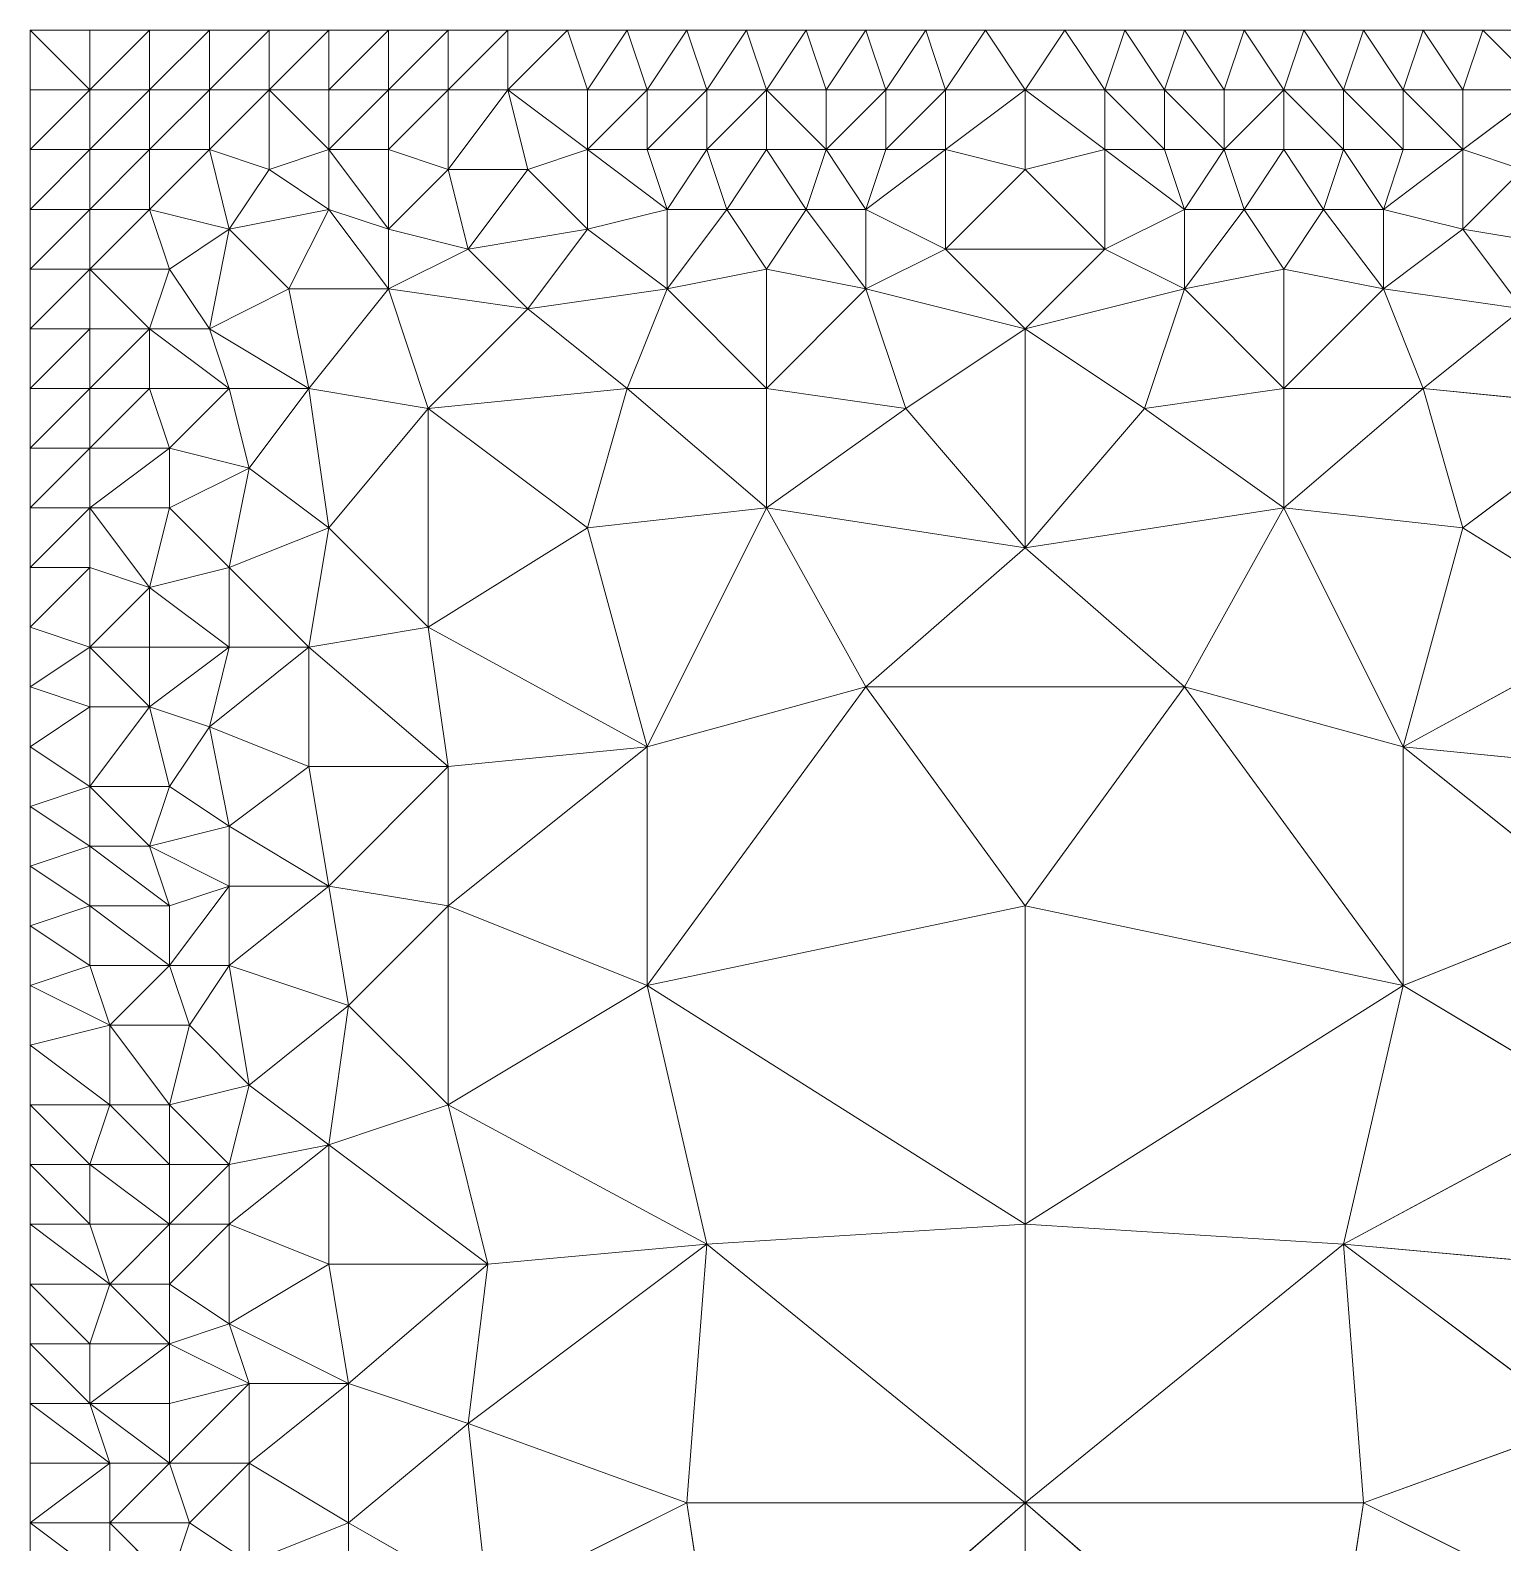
# Model space of a CAD drawing. Header units: metres. Extents: x 0 to 8, y 0 to 4.
# Drawn here: x 0 to 0.74, y 3.24 to 4 of the extents above; entities that cross this region are included whole.
import ezdxf

# ---------------------------------------------------------------- set-up
doc = ezdxf.new("R2010")
doc.units = ezdxf.units.M
doc.header["$MEASUREMENT"] = 0
for name, color, linetype, lineweight in [('DL_FE_MESH', 134, 'Continuous', 0), ('DL_FE_MESH_CELLS_4', 132, 'Continuous', 0), ('DL_TOPOLOGY', 7, 'Continuous', 0)]:
    doc.layers.add(name, color=color, linetype=linetype, lineweight=lineweight)

msp = doc.modelspace()

# ---------------------------------------------------------------- linework, layer by layer
at = {"layer": 'DL_FE_MESH'}
for p, q in [((0.03, 3.97), (0, 4)), ((0.03, 4), (0.03, 3.97)), ((0.03, 3.97), (0.06, 4)), ((0.06, 4), (0.06, 3.97)), ((0.06, 3.97), (0.09, 4)), ((0.09, 4), (0.09, 3.97)), ((0.09, 3.97), (0.12, 4)), ((0.12, 4), (0.12, 3.97)), ((0.12, 3.97), (0.15, 4)), ((0.15, 4), (0.15, 3.97)), ((0.15, 3.97), (0.18, 4)), ((0.18, 4), (0.18, 3.97)), ((0.18, 3.97), (0.21, 4)), ((0.21, 4), (0.21, 3.97)), ((0.21, 3.97), (0.24, 4)), ((0.24, 4), (0.24, 3.97)), ((0.24, 3.97), (0.27, 4)), ((0.27, 4), (0.28, 3.97)), ((0.28, 3.97), (0.3, 4)), ((0.3, 4), (0.31, 3.97)), ((0.31, 3.97), (0.33, 4)), ((0.33, 4), (0.34, 3.97)), ((0.34, 3.97), (0.36, 4)), ((0.36, 4), (0.37, 3.97)), ((0.37, 3.97), (0.39, 4)), ((0.39, 4), (0.4, 3.97)), ((0.4, 3.97), (0.42, 4)), ((0.42, 4), (0.43, 3.97)), ((0.43, 3.97), (0.45, 4)), ((0.45, 4), (0.46, 3.97)), ((0.46, 3.97), (0.48, 4)), ((0.48, 4), (0.5, 3.97)), ((0.52, 4), (0.5, 3.97)), ((0.52, 4), (0.54, 3.97)), ((0.55, 4), (0.54, 3.97)), ((0.57, 3.97), (0.55, 4)), ((0.58, 4), (0.57, 3.97)), ((0.6, 3.97), (0.58, 4)), ((0.61, 4), (0.6, 3.97)), ((0.63, 3.97), (0.61, 4)), ((0.64, 4), (0.63, 3.97)), ((0.66, 3.97), (0.64, 4)), ((0.67, 4), (0.66, 3.97)), ((0.69, 3.97), (0.67, 4)), ((0.7, 4), (0.69, 3.97)), ((0.72, 3.97), (0.7, 4)), ((0.73, 4), (0.72, 3.97)), ((0.76, 3.97), (0.73, 4)), ((0, 3.97), (0.03, 3.97)), ((0.03, 3.97), (0, 3.94)), ((0.03, 3.97), (0.06, 3.97)), ((0.03, 3.94), (0.03, 3.97)), ((0.06, 3.97), (0.03, 3.94)), ((0.06, 3.97), (0.09, 3.97)), ((0.06, 3.94), (0.06, 3.97)), ((0.09, 3.97), (0.06, 3.94)), ((0.09, 3.97), (0.12, 3.97)), ((0.09, 3.94), (0.09, 3.97)), ((0.12, 3.97), (0.09, 3.94)), ((0.12, 3.97), (0.15, 3.97)), ((0.12, 3.93), (0.12, 3.97)), ((0.15, 3.94), (0.12, 3.97)), ((0.15, 3.97), (0.18, 3.97)), ((0.15, 3.94), (0.15, 3.97)), ((0.18, 3.97), (0.15, 3.94)), ((0.18, 3.97), (0.21, 3.97)), ((0.18, 3.94), (0.18, 3.97)), ((0.21, 3.97), (0.18, 3.94)), ((0.21, 3.97), (0.24, 3.97)), ((0.21, 3.93), (0.21, 3.97)), ((0.24, 3.97), (0.21, 3.93)), ((0.24, 3.97), (0.28, 3.97)), ((0.25, 3.93), (0.24, 3.97)), ((0.28, 3.94), (0.24, 3.97)), ((0.28, 3.97), (0.31, 3.97)), ((0.28, 3.94), (0.28, 3.97)), ((0.31, 3.97), (0.28, 3.94)), ((0.31, 3.97), (0.34, 3.97)), ((0.31, 3.94), (0.31, 3.97)), ((0.34, 3.97), (0.31, 3.94)), ((0.34, 3.97), (0.37, 3.97)), ((0.34, 3.94), (0.34, 3.97)), ((0.37, 3.97), (0.34, 3.94)), ((0.37, 3.97), (0.4, 3.97)), ((0.37, 3.94), (0.37, 3.97)), ((0.4, 3.94), (0.37, 3.97)), ((0.4, 3.97), (0.43, 3.97)), ((0.4, 3.94), (0.4, 3.97)), ((0.43, 3.97), (0.4, 3.94)), ((0.43, 3.97), (0.46, 3.97)), ((0.43, 3.94), (0.43, 3.97)), ((0.46, 3.97), (0.43, 3.94)), ((0.46, 3.97), (0.5, 3.97)), ((0.46, 3.94), (0.46, 3.97)), ((0.5, 3.97), (0.46, 3.94)), ((0.5, 3.97), (0.54, 3.97)), ((0.5, 3.93), (0.5, 3.97)), ((0.54, 3.94), (0.5, 3.97)), ((0.54, 3.97), (0.57, 3.97)), ((0.54, 3.94), (0.54, 3.97)), ((0.57, 3.94), (0.54, 3.97)), ((0.57, 3.97), (0.6, 3.97)), ((0.57, 3.94), (0.57, 3.97)), ((0.6, 3.94), (0.57, 3.97)), ((0.6, 3.97), (0.63, 3.97)), ((0.6, 3.94), (0.6, 3.97)), ((0.63, 3.97), (0.6, 3.94)), ((0.63, 3.97), (0.66, 3.97)), ((0.63, 3.94), (0.63, 3.97)), ((0.66, 3.94), (0.63, 3.97)), ((0.66, 3.97), (0.69, 3.97)), ((0.66, 3.94), (0.66, 3.97)), ((0.69, 3.94), (0.66, 3.97)), ((0.69, 3.97), (0.72, 3.97)), ((0.69, 3.94), (0.69, 3.97)), ((0.72, 3.94), (0.69, 3.97)), ((0.72, 3.97), (0.76, 3.97)), ((0.72, 3.94), (0.72, 3.97)), ((0.76, 3.97), (0.72, 3.94)), ((0, 3.94), (0.03, 3.94)), ((0.03, 3.94), (0, 3.91)), ((0.03, 3.91), (0.03, 3.94)), ((0.03, 3.94), (0.06, 3.94)), ((0.06, 3.94), (0.03, 3.91)), ((0.09, 3.94), (0.06, 3.91)), ((0.06, 3.94), (0.06, 3.91)), ((0.09, 3.94), (0.06, 3.94)), ((0.1, 3.9), (0.09, 3.94)), ((0.09, 3.94), (0.12, 3.93)), ((0.12, 3.93), (0.15, 3.94)), ((0.15, 3.91), (0.15, 3.94)), ((0.15, 3.94), (0.18, 3.94)), ((0.18, 3.9), (0.15, 3.94)), ((0.18, 3.9), (0.18, 3.94)), ((0.18, 3.94), (0.21, 3.93)), ((0.25, 3.93), (0.28, 3.94)), ((0.28, 3.9), (0.28, 3.94)), ((0.28, 3.94), (0.31, 3.94)), ((0.32, 3.91), (0.28, 3.94)), ((0.32, 3.91), (0.31, 3.94)), ((0.31, 3.94), (0.34, 3.94)), ((0.34, 3.94), (0.32, 3.91)), ((0.35, 3.91), (0.34, 3.94)), ((0.34, 3.94), (0.37, 3.94)), ((0.35, 3.91), (0.37, 3.94)), ((0.39, 3.91), (0.37, 3.94)), ((0.37, 3.94), (0.4, 3.94)), ((0.39, 3.91), (0.4, 3.94)), ((0.4, 3.94), (0.43, 3.94)), ((0.42, 3.91), (0.4, 3.94)), ((0.42, 3.91), (0.43, 3.94)), ((0.46, 3.94), (0.42, 3.91)), ((0.43, 3.94), (0.46, 3.94)), ((0.46, 3.89), (0.46, 3.94)), ((0.46, 3.94), (0.5, 3.93)), ((0.5, 3.93), (0.54, 3.94)), ((0.54, 3.89), (0.54, 3.94)), ((0.54, 3.94), (0.57, 3.94)), ((0.58, 3.91), (0.54, 3.94)), ((0.58, 3.91), (0.57, 3.94)), ((0.57, 3.94), (0.6, 3.94)), ((0.6, 3.94), (0.58, 3.91)), ((0.61, 3.91), (0.6, 3.94)), ((0.6, 3.94), (0.63, 3.94)), ((0.61, 3.91), (0.63, 3.94)), ((0.65, 3.91), (0.63, 3.94)), ((0.63, 3.94), (0.66, 3.94)), ((0.65, 3.91), (0.66, 3.94)), ((0.66, 3.94), (0.69, 3.94)), ((0.68, 3.91), (0.66, 3.94)), ((0.68, 3.91), (0.69, 3.94)), ((0.72, 3.94), (0.68, 3.91)), ((0.69, 3.94), (0.72, 3.94)), ((0.72, 3.9), (0.72, 3.94)), ((0.72, 3.94), (0.75, 3.93)), ((0.1, 3.9), (0.12, 3.93)), ((0.15, 3.91), (0.12, 3.93)), ((0.21, 3.93), (0.18, 3.9)), ((0.22, 3.89), (0.21, 3.93)), ((0.21, 3.93), (0.25, 3.93)), ((0.22, 3.89), (0.25, 3.93)), ((0.28, 3.9), (0.25, 3.93)), ((0.46, 3.89), (0.5, 3.93)), ((0.54, 3.89), (0.5, 3.93)), ((0.72, 3.9), (0.75, 3.93)), ((0, 3.91), (0.03, 3.91)), ((0.03, 3.91), (0, 3.88)), ((0.03, 3.88), (0.03, 3.91)), ((0.03, 3.91), (0.06, 3.91)), ((0.06, 3.91), (0.03, 3.88)), ((0.06, 3.91), (0.1, 3.9)), ((0.07, 3.88), (0.06, 3.91)), ((0.15, 3.91), (0.1, 3.9)), ((0.13, 3.87), (0.15, 3.91)), ((0.18, 3.87), (0.15, 3.91)), ((0.18, 3.9), (0.15, 3.91)), ((0.28, 3.9), (0.32, 3.91)), ((0.32, 3.87), (0.32, 3.91)), ((0.32, 3.91), (0.35, 3.91)), ((0.35, 3.91), (0.32, 3.87)), ((0.37, 3.88), (0.35, 3.91)), ((0.39, 3.91), (0.35, 3.91)), ((0.37, 3.88), (0.39, 3.91)), ((0.42, 3.87), (0.39, 3.91)), ((0.42, 3.91), (0.39, 3.91)), ((0.42, 3.87), (0.42, 3.91)), ((0.42, 3.91), (0.46, 3.89)), ((0.54, 3.89), (0.58, 3.91)), ((0.58, 3.87), (0.58, 3.91)), ((0.58, 3.91), (0.61, 3.91)), ((0.58, 3.87), (0.61, 3.91)), ((0.63, 3.88), (0.61, 3.91)), ((0.65, 3.91), (0.61, 3.91)), ((0.63, 3.88), (0.65, 3.91)), ((0.68, 3.87), (0.65, 3.91)), ((0.68, 3.91), (0.65, 3.91)), ((0.68, 3.87), (0.68, 3.91)), ((0.68, 3.91), (0.72, 3.9)), ((0.07, 3.88), (0.1, 3.9)), ((0.1, 3.9), (0.09, 3.85)), ((0.13, 3.87), (0.1, 3.9)), ((0.18, 3.87), (0.18, 3.9)), ((0.18, 3.9), (0.22, 3.89)), ((0.28, 3.9), (0.22, 3.89)), ((0.25, 3.86), (0.28, 3.9)), ((0.32, 3.87), (0.28, 3.9)), ((0.68, 3.87), (0.72, 3.9)), ((0.75, 3.86), (0.72, 3.9)), ((0.78, 3.89), (0.72, 3.9)), ((0.18, 3.87), (0.22, 3.89)), ((0.25, 3.86), (0.22, 3.89)), ((0.42, 3.87), (0.46, 3.89)), ((0.5, 3.85), (0.46, 3.89)), ((0.54, 3.89), (0.46, 3.89)), ((0.5, 3.85), (0.54, 3.89)), ((0.58, 3.87), (0.54, 3.89)), ((0, 3.88), (0.03, 3.88)), ((0.03, 3.88), (0, 3.85)), ((0.03, 3.85), (0.03, 3.88)), ((0.03, 3.88), (0.07, 3.88)), ((0.06, 3.85), (0.03, 3.88)), ((0.06, 3.85), (0.07, 3.88)), ((0.09, 3.85), (0.07, 3.88)), ((0.37, 3.88), (0.32, 3.87)), ((0.37, 3.82), (0.37, 3.88)), ((0.42, 3.87), (0.37, 3.88)), ((0.58, 3.87), (0.63, 3.88)), ((0.63, 3.88), (0.63, 3.82)), ((0.68, 3.87), (0.63, 3.88)), ((0.09, 3.85), (0.13, 3.87)), ((0.13, 3.87), (0.14, 3.82)), ((0.18, 3.87), (0.13, 3.87)), ((0.18, 3.87), (0.14, 3.82)), ((0.2, 3.81), (0.18, 3.87)), ((0.25, 3.86), (0.18, 3.87)), ((0.32, 3.87), (0.25, 3.86)), ((0.32, 3.87), (0.3, 3.82)), ((0.37, 3.82), (0.32, 3.87)), ((0.42, 3.87), (0.37, 3.82)), ((0.44, 3.81), (0.42, 3.87)), ((0.5, 3.85), (0.42, 3.87)), ((0.58, 3.87), (0.5, 3.85)), ((0.56, 3.81), (0.58, 3.87)), ((0.63, 3.82), (0.58, 3.87)), ((0.68, 3.87), (0.63, 3.82)), ((0.7, 3.82), (0.68, 3.87)), ((0.75, 3.86), (0.68, 3.87)), ((0.2, 3.81), (0.25, 3.86)), ((0.3, 3.82), (0.25, 3.86)), ((0.7, 3.82), (0.75, 3.86)), ((0, 3.85), (0.03, 3.85)), ((0.03, 3.85), (0, 3.82)), ((0.03, 3.82), (0.03, 3.85)), ((0.03, 3.85), (0.06, 3.85)), ((0.06, 3.85), (0.03, 3.82)), ((0.06, 3.82), (0.06, 3.85)), ((0.06, 3.85), (0.09, 3.85)), ((0.1, 3.82), (0.06, 3.85)), ((0.1, 3.82), (0.09, 3.85)), ((0.14, 3.82), (0.09, 3.85)), ((0.44, 3.81), (0.5, 3.85)), ((0.5, 3.85), (0.5, 3.74)), ((0.56, 3.81), (0.5, 3.85)), ((0, 3.82), (0.03, 3.82)), ((0.03, 3.82), (0, 3.79)), ((0.03, 3.79), (0.03, 3.82)), ((0.03, 3.82), (0.06, 3.82)), ((0.06, 3.82), (0.03, 3.79)), ((0.07, 3.79), (0.06, 3.82)), ((0.06, 3.82), (0.1, 3.82)), ((0.1, 3.82), (0.07, 3.79)), ((0.11, 3.78), (0.1, 3.82)), ((0.1, 3.82), (0.14, 3.82)), ((0.11, 3.78), (0.14, 3.82)), ((0.14, 3.82), (0.2, 3.81)), ((0.15, 3.75), (0.14, 3.82)), ((0.3, 3.82), (0.2, 3.81)), ((0.28, 3.75), (0.3, 3.82)), ((0.3, 3.82), (0.37, 3.82)), ((0.37, 3.76), (0.3, 3.82)), ((0.37, 3.76), (0.37, 3.82)), ((0.37, 3.82), (0.44, 3.81)), ((0.56, 3.81), (0.63, 3.82)), ((0.63, 3.82), (0.7, 3.82)), ((0.63, 3.76), (0.63, 3.82)), ((0.63, 3.76), (0.7, 3.82)), ((0.72, 3.75), (0.7, 3.82)), ((0.8, 3.81), (0.7, 3.82)), ((0.15, 3.75), (0.2, 3.81)), ((0.2, 3.81), (0.2, 3.7)), ((0.28, 3.75), (0.2, 3.81)), ((0.37, 3.76), (0.44, 3.81)), ((0.5, 3.74), (0.44, 3.81)), ((0.5, 3.74), (0.56, 3.81)), ((0.63, 3.76), (0.56, 3.81)), ((0.72, 3.75), (0.8, 3.81)), ((0, 3.79), (0.03, 3.79)), ((0.03, 3.79), (0, 3.76)), ((0.03, 3.76), (0.03, 3.79)), ((0.03, 3.79), (0.07, 3.79)), ((0.07, 3.79), (0.03, 3.76)), ((0.07, 3.76), (0.07, 3.79)), ((0.07, 3.79), (0.11, 3.78)), ((0.07, 3.76), (0.11, 3.78)), ((0.11, 3.78), (0.1, 3.73)), ((0.15, 3.75), (0.11, 3.78)), ((0, 3.76), (0.03, 3.76)), ((0.03, 3.76), (0, 3.73)), ((0.03, 3.73), (0.03, 3.76)), ((0.03, 3.76), (0.07, 3.76)), ((0.06, 3.72), (0.03, 3.76)), ((0.06, 3.72), (0.07, 3.76)), ((0.1, 3.73), (0.07, 3.76)), ((0.37, 3.76), (0.28, 3.75)), ((0.37, 3.76), (0.31, 3.64)), ((0.42, 3.67), (0.37, 3.76)), ((0.5, 3.74), (0.37, 3.76)), ((0.63, 3.76), (0.5, 3.74)), ((0.63, 3.76), (0.58, 3.67)), ((0.69, 3.64), (0.63, 3.76)), ((0.72, 3.75), (0.63, 3.76)), ((0.1, 3.73), (0.15, 3.75)), ((0.14, 3.69), (0.15, 3.75)), ((0.2, 3.7), (0.15, 3.75)), ((0.2, 3.7), (0.28, 3.75)), ((0.28, 3.75), (0.31, 3.64)), ((0.69, 3.64), (0.72, 3.75)), ((0.8, 3.7), (0.72, 3.75)), ((0.42, 3.67), (0.5, 3.74)), ((0.58, 3.67), (0.5, 3.74)), ((0, 3.73), (0.03, 3.73)), ((0.03, 3.73), (0, 3.7)), ((0.03, 3.69), (0.03, 3.73)), ((0.03, 3.73), (0.06, 3.72)), ((0.06, 3.72), (0.1, 3.73)), ((0.1, 3.69), (0.1, 3.73)), ((0.14, 3.69), (0.1, 3.73)), ((0.06, 3.72), (0.03, 3.69)), ((0.06, 3.69), (0.06, 3.72)), ((0.1, 3.69), (0.06, 3.72)), ((0, 3.7), (0.03, 3.69)), ((0.2, 3.7), (0.14, 3.69)), ((0.21, 3.63), (0.2, 3.7)), ((0.31, 3.64), (0.2, 3.7)), ((0.69, 3.64), (0.8, 3.7)), ((0, 3.67), (0.03, 3.69)), ((0.03, 3.66), (0.03, 3.69)), ((0.03, 3.69), (0.06, 3.69)), ((0.06, 3.66), (0.03, 3.69)), ((0.06, 3.66), (0.06, 3.69)), ((0.06, 3.69), (0.1, 3.69)), ((0.1, 3.69), (0.06, 3.66)), ((0.09, 3.65), (0.1, 3.69)), ((0.09, 3.65), (0.14, 3.69)), ((0.1, 3.69), (0.14, 3.69)), ((0.14, 3.69), (0.14, 3.63)), ((0.21, 3.63), (0.14, 3.69)), ((0, 3.67), (0.03, 3.66)), ((0.31, 3.64), (0.42, 3.67)), ((0.31, 3.52), (0.42, 3.67)), ((0.5, 3.56), (0.42, 3.67)), ((0.58, 3.67), (0.42, 3.67)), ((0.5, 3.56), (0.58, 3.67)), ((0.58, 3.67), (0.69, 3.64)), ((0.58, 3.67), (0.69, 3.52)), ((0, 3.64), (0.03, 3.66)), ((0.03, 3.62), (0.03, 3.66)), ((0.03, 3.66), (0.06, 3.66)), ((0.06, 3.66), (0.03, 3.62)), ((0.07, 3.62), (0.06, 3.66)), ((0.06, 3.66), (0.09, 3.65)), ((0.07, 3.62), (0.09, 3.65)), ((0.09, 3.65), (0.1, 3.6)), ((0.14, 3.63), (0.09, 3.65)), ((0.03, 3.62), (0, 3.64)), ((0.21, 3.63), (0.31, 3.64)), ((0.21, 3.56), (0.31, 3.64)), ((0.31, 3.52), (0.31, 3.64)), ((0.69, 3.52), (0.69, 3.64)), ((0.69, 3.64), (0.79, 3.63)), ((0.79, 3.56), (0.69, 3.64)), ((0.1, 3.6), (0.14, 3.63)), ((0.14, 3.63), (0.21, 3.63)), ((0.14, 3.63), (0.15, 3.57)), ((0.21, 3.63), (0.15, 3.57)), ((0.21, 3.56), (0.21, 3.63)), ((0, 3.61), (0.03, 3.62)), ((0.03, 3.59), (0.03, 3.62)), ((0.03, 3.62), (0.07, 3.62)), ((0.06, 3.59), (0.03, 3.62)), ((0.06, 3.59), (0.07, 3.62)), ((0.1, 3.6), (0.07, 3.62)), ((0.03, 3.59), (0, 3.61)), ((0.06, 3.59), (0.1, 3.6)), ((0.1, 3.57), (0.1, 3.6)), ((0.15, 3.57), (0.1, 3.6)), ((0, 3.58), (0.03, 3.59)), ((0.03, 3.56), (0.03, 3.59)), ((0.03, 3.59), (0.06, 3.59)), ((0.07, 3.56), (0.03, 3.59)), ((0.07, 3.56), (0.06, 3.59)), ((0.1, 3.57), (0.06, 3.59)), ((0.03, 3.56), (0, 3.58)), ((0.07, 3.56), (0.1, 3.57)), ((0.1, 3.57), (0.07, 3.53)), ((0.1, 3.53), (0.1, 3.57)), ((0.1, 3.57), (0.15, 3.57)), ((0.1, 3.53), (0.15, 3.57)), ((0.15, 3.57), (0.21, 3.56)), ((0.16, 3.51), (0.15, 3.57)), ((0, 3.55), (0.03, 3.56)), ((0.03, 3.53), (0.03, 3.56)), ((0.03, 3.56), (0.07, 3.56)), ((0.07, 3.53), (0.03, 3.56)), ((0.07, 3.53), (0.07, 3.56)), ((0.16, 3.51), (0.21, 3.56)), ((0.21, 3.56), (0.21, 3.46)), ((0.31, 3.52), (0.21, 3.56)), ((0.31, 3.52), (0.5, 3.56)), ((0.5, 3.4), (0.5, 3.56)), ((0.69, 3.52), (0.5, 3.56)), ((0.69, 3.52), (0.79, 3.56)), ((0.03, 3.53), (0, 3.55)), ((0, 3.52), (0.03, 3.53)), ((0.04, 3.5), (0.03, 3.53)), ((0.03, 3.53), (0.07, 3.53)), ((0.07, 3.53), (0.04, 3.5)), ((0.08, 3.5), (0.07, 3.53)), ((0.07, 3.53), (0.1, 3.53)), ((0.08, 3.5), (0.1, 3.53)), ((0.1, 3.53), (0.11, 3.47)), ((0.16, 3.51), (0.1, 3.53)), ((0.04, 3.5), (0, 3.52)), ((0.21, 3.46), (0.31, 3.52)), ((0.34, 3.39), (0.31, 3.52)), ((0.5, 3.4), (0.31, 3.52)), ((0.69, 3.52), (0.5, 3.4)), ((0.66, 3.39), (0.69, 3.52)), ((0.79, 3.46), (0.69, 3.52)), ((0.11, 3.47), (0.16, 3.51)), ((0.15, 3.44), (0.16, 3.51)), ((0.21, 3.46), (0.16, 3.51)), ((0, 3.49), (0.04, 3.5)), ((0.04, 3.46), (0.04, 3.5)), ((0.04, 3.5), (0.08, 3.5)), ((0.07, 3.46), (0.04, 3.5)), ((0.07, 3.46), (0.08, 3.5)), ((0.11, 3.47), (0.08, 3.5)), ((0.04, 3.46), (0, 3.49)), ((0.07, 3.46), (0.11, 3.47)), ((0.1, 3.43), (0.11, 3.47)), ((0.15, 3.44), (0.11, 3.47)), ((0, 3.46), (0.04, 3.46)), ((0.03, 3.43), (0, 3.46)), ((0.03, 3.43), (0.04, 3.46)), ((0.04, 3.46), (0.07, 3.46)), ((0.07, 3.43), (0.04, 3.46)), ((0.07, 3.43), (0.07, 3.46)), ((0.1, 3.43), (0.07, 3.46)), ((0.21, 3.46), (0.15, 3.44)), ((0.23, 3.38), (0.21, 3.46)), ((0.34, 3.39), (0.21, 3.46)), ((0.66, 3.39), (0.79, 3.46)), ((0.1, 3.43), (0.15, 3.44)), ((0.1, 3.4), (0.15, 3.44)), ((0.15, 3.44), (0.15, 3.38)), ((0.23, 3.38), (0.15, 3.44)), ((0, 3.43), (0.03, 3.43)), ((0.03, 3.4), (0, 3.43)), ((0.03, 3.4), (0.03, 3.43)), ((0.03, 3.43), (0.07, 3.43)), ((0.07, 3.4), (0.03, 3.43)), ((0.1, 3.43), (0.07, 3.4)), ((0.07, 3.43), (0.07, 3.4)), ((0.1, 3.43), (0.07, 3.43)), ((0.1, 3.4), (0.1, 3.43)), ((0, 3.4), (0.03, 3.4)), ((0.04, 3.37), (0, 3.4)), ((0.04, 3.37), (0.03, 3.4)), ((0.03, 3.4), (0.07, 3.4)), ((0.07, 3.4), (0.04, 3.37)), ((0.07, 3.4), (0.1, 3.4)), ((0.07, 3.37), (0.07, 3.4)), ((0.07, 3.37), (0.1, 3.4)), ((0.1, 3.4), (0.1, 3.35)), ((0.15, 3.38), (0.1, 3.4)), ((0.34, 3.39), (0.5, 3.4)), ((0.5, 3.26), (0.5, 3.4)), ((0.5, 3.4), (0.66, 3.39)), ((0.22, 3.3), (0.34, 3.39)), ((0.23, 3.38), (0.34, 3.39)), ((0.33, 3.26), (0.34, 3.39)), ((0.5, 3.26), (0.34, 3.39)), ((0.66, 3.39), (0.5, 3.26)), ((0.67, 3.26), (0.66, 3.39)), ((0.66, 3.39), (0.77, 3.38)), ((0.78, 3.3), (0.66, 3.39)), ((0.1, 3.35), (0.15, 3.38)), ((0.15, 3.38), (0.23, 3.38)), ((0.15, 3.38), (0.16, 3.32)), ((0.23, 3.38), (0.16, 3.32)), ((0.22, 3.3), (0.23, 3.38)), ((0, 3.37), (0.04, 3.37)), ((0.03, 3.34), (0, 3.37)), ((0.04, 3.37), (0.03, 3.34)), ((0.07, 3.34), (0.04, 3.37)), ((0.07, 3.37), (0.04, 3.37)), ((0.07, 3.34), (0.07, 3.37)), ((0.1, 3.35), (0.07, 3.37)), ((0.1, 3.35), (0.07, 3.34)), ((0.11, 3.32), (0.1, 3.35)), ((0.16, 3.32), (0.1, 3.35)), ((0, 3.34), (0.03, 3.34)), ((0.03, 3.31), (0, 3.34)), ((0.03, 3.34), (0.07, 3.34)), ((0.07, 3.34), (0.03, 3.31)), ((0.03, 3.34), (0.03, 3.31)), ((0.07, 3.31), (0.07, 3.34)), ((0.11, 3.32), (0.07, 3.34)), ((0.07, 3.31), (0.11, 3.32)), ((0.11, 3.32), (0.07, 3.28)), ((0.11, 3.28), (0.11, 3.32)), ((0.11, 3.32), (0.16, 3.32)), ((0.11, 3.28), (0.16, 3.32)), ((0.16, 3.32), (0.22, 3.3)), ((0.16, 3.25), (0.16, 3.32)), ((0, 3.31), (0.03, 3.31)), ((0.04, 3.28), (0, 3.31)), ((0.03, 3.31), (0.07, 3.31)), ((0.03, 3.31), (0.04, 3.28)), ((0.07, 3.28), (0.03, 3.31)), ((0.07, 3.28), (0.07, 3.31)), ((0.16, 3.25), (0.22, 3.3)), ((0.22, 3.3), (0.23, 3.21)), ((0.33, 3.26), (0.22, 3.3)), ((0.67, 3.26), (0.78, 3.3)), ((0, 3.28), (0.04, 3.28)), ((0.04, 3.28), (0, 3.25)), ((0.04, 3.28), (0.07, 3.28)), ((0.04, 3.25), (0.04, 3.28)), ((0.07, 3.28), (0.04, 3.25)), ((0.07, 3.28), (0.11, 3.28)), ((0.08, 3.25), (0.07, 3.28)), ((0.08, 3.25), (0.11, 3.28)), ((0.11, 3.28), (0.11, 3.23)), ((0.16, 3.25), (0.11, 3.28)), ((0.23, 3.21), (0.33, 3.26)), ((0.35, 3.13), (0.33, 3.26)), ((0.33, 3.26), (0.5, 3.26)), ((0.5, 3.26), (0.35, 3.13)), ((0.5, 3.13), (0.5, 3.26)), ((0.5, 3.26), (0.67, 3.26)), ((0.65, 3.13), (0.5, 3.26)), ((0.65, 3.13), (0.67, 3.26)), ((0.77, 3.21), (0.67, 3.26)), ((0, 3.25), (0.04, 3.25)), ((0.04, 3.22), (0, 3.25)), ((0.04, 3.22), (0.04, 3.25)), ((0.04, 3.25), (0.08, 3.25)), ((0.07, 3.22), (0.04, 3.25)), ((0.07, 3.22), (0.08, 3.25)), ((0.11, 3.23), (0.08, 3.25)), ((0.11, 3.23), (0.16, 3.25)), ((0.16, 3.19), (0.16, 3.25)), ((0.23, 3.21), (0.16, 3.25))]:
    msp.add_line(p, q, dxfattribs=at)
at = {"layer": 'DL_FE_MESH_CELLS_4'}
for points, invisible_edges in [([(0.03, 3.97), (0, 4), (0, 3.97)], 2), ([(0.03, 4), (0, 4), (0.03, 3.97)], 1), ([(0.06, 4), (0.03, 4), (0.03, 3.97)], 1), ([(0.09, 4), (0.06, 4), (0.06, 3.97)], 1), ([(0.12, 4), (0.09, 4), (0.09, 3.97)], 1), ([(0.15, 4), (0.12, 4), (0.12, 3.97)], 1), ([(0.18, 4), (0.15, 4), (0.15, 3.97)], 1), ([(0.21, 4), (0.18, 4), (0.18, 3.97)], 1), ([(0.24, 4), (0.21, 4), (0.21, 3.97)], 1), ([(0.27, 4), (0.24, 4), (0.24, 3.97)], 1), ([(0.3, 4), (0.27, 4), (0.28, 3.97)], 1), ([(0.33, 4), (0.3, 4), (0.31, 3.97)], 1), ([(0.36, 4), (0.33, 4), (0.34, 3.97)], 1), ([(0.39, 4), (0.36, 4), (0.37, 3.97)], 1), ([(0.42, 4), (0.39, 4), (0.4, 3.97)], 1), ([(0.45, 4), (0.42, 4), (0.43, 3.97)], 1), ([(0.46, 3.97), (0.48, 4), (0.45, 4)], 2), ([(0.52, 4), (0.48, 4), (0.5, 3.97)], 1), ([(0.54, 3.97), (0.55, 4), (0.52, 4)], 2), ([(0.58, 4), (0.55, 4), (0.57, 3.97)], 1), ([(0.61, 4), (0.58, 4), (0.6, 3.97)], 1), ([(0.64, 4), (0.61, 4), (0.63, 3.97)], 1), ([(0.67, 4), (0.64, 4), (0.66, 3.97)], 1), ([(0.7, 4), (0.67, 4), (0.69, 3.97)], 1), ([(0.73, 4), (0.7, 4), (0.72, 3.97)], 1), ([(0.76, 4), (0.73, 4), (0.76, 3.97)], 1), ([(0, 3.97), (0, 3.94), (0.03, 3.97)], 1), ([(0, 3.94), (0, 3.91), (0.03, 3.94)], 1), ([(0, 3.91), (0, 3.88), (0.03, 3.91)], 1), ([(0, 3.88), (0, 3.85), (0.03, 3.88)], 1), ([(0, 3.85), (0, 3.82), (0.03, 3.85)], 1), ([(0, 3.82), (0, 3.79), (0.03, 3.82)], 1), ([(0, 3.79), (0, 3.76), (0.03, 3.79)], 1), ([(0, 3.76), (0, 3.73), (0.03, 3.76)], 1), ([(0, 3.73), (0, 3.7), (0.03, 3.73)], 1), ([(0.03, 3.69), (0, 3.7), (0, 3.67)], 2), ([(0, 3.67), (0, 3.64), (0.03, 3.66)], 1), ([(0.03, 3.62), (0, 3.64), (0, 3.61)], 2), ([(0, 3.61), (0, 3.58), (0.03, 3.59)], 1), ([(0, 3.58), (0, 3.55), (0.03, 3.56)], 1), ([(0, 3.55), (0, 3.52), (0.03, 3.53)], 1), ([(0, 3.52), (0, 3.49), (0.04, 3.5)], 1), ([(0, 3.49), (0, 3.46), (0.04, 3.46)], 1), ([(0, 3.46), (0, 3.43), (0.03, 3.43)], 1), ([(0, 3.43), (0, 3.4), (0.03, 3.4)], 1), ([(0, 3.4), (0, 3.37), (0.04, 3.37)], 1), ([(0, 3.37), (0, 3.34), (0.03, 3.34)], 1), ([(0, 3.34), (0, 3.31), (0.03, 3.31)], 1), ([(0, 3.31), (0, 3.28), (0.04, 3.28)], 1), ([(0, 3.28), (0, 3.25), (0.04, 3.28)], 1), ([(0, 3.25), (0, 3.22), (0.04, 3.22)], 1)]:
    msp.add_3dface(points, dxfattribs=dict(at, invisible_edges=invisible_edges))
for points in [[(0.06, 4), (0.03, 3.97), (0.06, 3.97)], [(0.09, 4), (0.06, 3.97), (0.09, 3.97)], [(0.12, 4), (0.09, 3.97), (0.12, 3.97)], [(0.15, 4), (0.12, 3.97), (0.15, 3.97)], [(0.18, 4), (0.15, 3.97), (0.18, 3.97)], [(0.21, 4), (0.18, 3.97), (0.21, 3.97)], [(0.24, 4), (0.21, 3.97), (0.24, 3.97)], [(0.27, 4), (0.24, 3.97), (0.28, 3.97)], [(0.3, 4), (0.28, 3.97), (0.31, 3.97)], [(0.33, 4), (0.31, 3.97), (0.34, 3.97)], [(0.36, 4), (0.34, 3.97), (0.37, 3.97)], [(0.39, 4), (0.37, 3.97), (0.4, 3.97)], [(0.42, 4), (0.4, 3.97), (0.43, 3.97)], [(0.45, 4), (0.43, 3.97), (0.46, 3.97)], [(0.5, 3.97), (0.48, 4), (0.46, 3.97)], [(0.54, 3.97), (0.52, 4), (0.5, 3.97)], [(0.57, 3.97), (0.55, 4), (0.54, 3.97)], [(0.6, 3.97), (0.58, 4), (0.57, 3.97)], [(0.63, 3.97), (0.61, 4), (0.6, 3.97)], [(0.66, 3.97), (0.64, 4), (0.63, 3.97)], [(0.69, 3.97), (0.67, 4), (0.66, 3.97)], [(0.72, 3.97), (0.7, 4), (0.69, 3.97)], [(0.76, 3.97), (0.73, 4), (0.72, 3.97)], [(0.03, 3.97), (0, 3.94), (0.03, 3.94)], [(0.06, 3.97), (0.03, 3.94), (0.06, 3.94)], [(0.03, 3.97), (0.03, 3.94), (0.06, 3.97)], [(0.09, 3.97), (0.06, 3.94), (0.09, 3.94)], [(0.06, 3.97), (0.06, 3.94), (0.09, 3.97)], [(0.12, 3.97), (0.09, 3.94), (0.12, 3.93)], [(0.09, 3.97), (0.09, 3.94), (0.12, 3.97)], [(0.12, 3.97), (0.12, 3.93), (0.15, 3.94)], [(0.12, 3.97), (0.15, 3.94), (0.15, 3.97)], [(0.18, 3.97), (0.15, 3.94), (0.18, 3.94)], [(0.15, 3.97), (0.15, 3.94), (0.18, 3.97)], [(0.21, 3.97), (0.18, 3.94), (0.21, 3.93)], [(0.18, 3.97), (0.18, 3.94), (0.21, 3.97)], [(0.24, 3.97), (0.21, 3.93), (0.25, 3.93)], [(0.21, 3.97), (0.21, 3.93), (0.24, 3.97)], [(0.24, 3.97), (0.25, 3.93), (0.28, 3.94)], [(0.24, 3.97), (0.28, 3.94), (0.28, 3.97)], [(0.31, 3.97), (0.28, 3.94), (0.31, 3.94)], [(0.28, 3.97), (0.28, 3.94), (0.31, 3.97)], [(0.34, 3.97), (0.31, 3.94), (0.34, 3.94)], [(0.31, 3.97), (0.31, 3.94), (0.34, 3.97)], [(0.37, 3.97), (0.34, 3.94), (0.37, 3.94)], [(0.34, 3.97), (0.34, 3.94), (0.37, 3.97)], [(0.37, 3.97), (0.37, 3.94), (0.4, 3.94)], [(0.37, 3.97), (0.4, 3.94), (0.4, 3.97)], [(0.43, 3.97), (0.4, 3.94), (0.43, 3.94)], [(0.4, 3.97), (0.4, 3.94), (0.43, 3.97)], [(0.46, 3.97), (0.43, 3.94), (0.46, 3.94)], [(0.43, 3.97), (0.43, 3.94), (0.46, 3.97)], [(0.5, 3.97), (0.46, 3.94), (0.5, 3.93)], [(0.46, 3.97), (0.46, 3.94), (0.5, 3.97)], [(0.5, 3.97), (0.5, 3.93), (0.54, 3.94)], [(0.5, 3.97), (0.54, 3.94), (0.54, 3.97)], [(0.54, 3.97), (0.54, 3.94), (0.57, 3.94)], [(0.54, 3.97), (0.57, 3.94), (0.57, 3.97)], [(0.57, 3.97), (0.57, 3.94), (0.6, 3.94)], [(0.57, 3.97), (0.6, 3.94), (0.6, 3.97)], [(0.63, 3.97), (0.6, 3.94), (0.63, 3.94)], [(0.6, 3.97), (0.6, 3.94), (0.63, 3.97)], [(0.63, 3.97), (0.63, 3.94), (0.66, 3.94)], [(0.63, 3.97), (0.66, 3.94), (0.66, 3.97)], [(0.66, 3.97), (0.66, 3.94), (0.69, 3.94)], [(0.66, 3.97), (0.69, 3.94), (0.69, 3.97)], [(0.69, 3.97), (0.69, 3.94), (0.72, 3.94)], [(0.69, 3.97), (0.72, 3.94), (0.72, 3.97)], [(0.76, 3.97), (0.72, 3.94), (0.75, 3.93)], [(0.72, 3.97), (0.72, 3.94), (0.76, 3.97)], [(0.03, 3.94), (0, 3.91), (0.03, 3.91)], [(0.06, 3.94), (0.03, 3.91), (0.06, 3.91)], [(0.03, 3.94), (0.03, 3.91), (0.06, 3.94)], [(0.09, 3.94), (0.06, 3.91), (0.1, 3.9)], [(0.06, 3.94), (0.06, 3.91), (0.09, 3.94)], [(0.09, 3.94), (0.1, 3.9), (0.12, 3.93)], [(0.12, 3.93), (0.15, 3.91), (0.15, 3.94)], [(0.15, 3.94), (0.15, 3.91), (0.18, 3.9)], [(0.15, 3.94), (0.18, 3.9), (0.18, 3.94)], [(0.18, 3.94), (0.18, 3.9), (0.21, 3.93)], [(0.25, 3.93), (0.28, 3.9), (0.28, 3.94)], [(0.28, 3.94), (0.28, 3.9), (0.32, 3.91)], [(0.28, 3.94), (0.32, 3.91), (0.31, 3.94)], [(0.31, 3.94), (0.32, 3.91), (0.34, 3.94)], [(0.34, 3.94), (0.32, 3.91), (0.35, 3.91)], [(0.34, 3.94), (0.35, 3.91), (0.37, 3.94)], [(0.35, 3.91), (0.39, 3.91), (0.37, 3.94)], [(0.37, 3.94), (0.39, 3.91), (0.4, 3.94)], [(0.4, 3.94), (0.39, 3.91), (0.42, 3.91)], [(0.4, 3.94), (0.42, 3.91), (0.43, 3.94)], [(0.46, 3.94), (0.42, 3.91), (0.46, 3.89)], [(0.43, 3.94), (0.42, 3.91), (0.46, 3.94)], [(0.46, 3.94), (0.46, 3.89), (0.5, 3.93)], [(0.5, 3.93), (0.54, 3.89), (0.54, 3.94)], [(0.54, 3.94), (0.54, 3.89), (0.58, 3.91)], [(0.54, 3.94), (0.58, 3.91), (0.57, 3.94)], [(0.57, 3.94), (0.58, 3.91), (0.6, 3.94)], [(0.6, 3.94), (0.58, 3.91), (0.61, 3.91)], [(0.6, 3.94), (0.61, 3.91), (0.63, 3.94)], [(0.61, 3.91), (0.65, 3.91), (0.63, 3.94)], [(0.63, 3.94), (0.65, 3.91), (0.66, 3.94)], [(0.66, 3.94), (0.65, 3.91), (0.68, 3.91)], [(0.66, 3.94), (0.68, 3.91), (0.69, 3.94)], [(0.72, 3.94), (0.68, 3.91), (0.72, 3.9)], [(0.69, 3.94), (0.68, 3.91), (0.72, 3.94)], [(0.72, 3.94), (0.72, 3.9), (0.75, 3.93)], [(0.1, 3.9), (0.15, 3.91), (0.12, 3.93)], [(0.21, 3.93), (0.18, 3.9), (0.22, 3.89)], [(0.21, 3.93), (0.22, 3.89), (0.25, 3.93)], [(0.22, 3.89), (0.28, 3.9), (0.25, 3.93)], [(0.46, 3.89), (0.54, 3.89), (0.5, 3.93)], [(0.72, 3.9), (0.78, 3.89), (0.75, 3.93)], [(0.03, 3.91), (0, 3.88), (0.03, 3.88)], [(0.06, 3.91), (0.03, 3.88), (0.07, 3.88)], [(0.03, 3.91), (0.03, 3.88), (0.06, 3.91)], [(0.06, 3.91), (0.07, 3.88), (0.1, 3.9)], [(0.1, 3.9), (0.13, 3.87), (0.15, 3.91)], [(0.15, 3.91), (0.13, 3.87), (0.18, 3.87)], [(0.15, 3.91), (0.18, 3.87), (0.18, 3.9)], [(0.28, 3.9), (0.32, 3.87), (0.32, 3.91)], [(0.35, 3.91), (0.32, 3.87), (0.37, 3.88)], [(0.32, 3.91), (0.32, 3.87), (0.35, 3.91)], [(0.35, 3.91), (0.37, 3.88), (0.39, 3.91)], [(0.39, 3.91), (0.37, 3.88), (0.42, 3.87)], [(0.39, 3.91), (0.42, 3.87), (0.42, 3.91)], [(0.42, 3.91), (0.42, 3.87), (0.46, 3.89)], [(0.54, 3.89), (0.58, 3.87), (0.58, 3.91)], [(0.61, 3.91), (0.58, 3.91), (0.58, 3.87)], [(0.61, 3.91), (0.58, 3.87), (0.63, 3.88)], [(0.61, 3.91), (0.63, 3.88), (0.65, 3.91)], [(0.65, 3.91), (0.63, 3.88), (0.68, 3.87)], [(0.65, 3.91), (0.68, 3.87), (0.68, 3.91)], [(0.68, 3.91), (0.68, 3.87), (0.72, 3.9)], [(0.07, 3.88), (0.09, 3.85), (0.1, 3.9)], [(0.1, 3.9), (0.09, 3.85), (0.13, 3.87)], [(0.18, 3.9), (0.18, 3.87), (0.22, 3.89)], [(0.22, 3.89), (0.25, 3.86), (0.28, 3.9)], [(0.28, 3.9), (0.25, 3.86), (0.32, 3.87)], [(0.72, 3.9), (0.68, 3.87), (0.75, 3.86)], [(0.72, 3.9), (0.75, 3.86), (0.78, 3.89)], [(0.18, 3.87), (0.25, 3.86), (0.22, 3.89)], [(0.42, 3.87), (0.5, 3.85), (0.46, 3.89)], [(0.46, 3.89), (0.5, 3.85), (0.54, 3.89)], [(0.5, 3.85), (0.58, 3.87), (0.54, 3.89)], [(0.03, 3.88), (0, 3.85), (0.03, 3.85)], [(0.03, 3.88), (0.03, 3.85), (0.06, 3.85)], [(0.03, 3.88), (0.06, 3.85), (0.07, 3.88)], [(0.07, 3.88), (0.06, 3.85), (0.09, 3.85)], [(0.32, 3.87), (0.37, 3.82), (0.37, 3.88)], [(0.37, 3.88), (0.37, 3.82), (0.42, 3.87)], [(0.58, 3.87), (0.63, 3.82), (0.63, 3.88)], [(0.63, 3.88), (0.63, 3.82), (0.68, 3.87)], [(0.09, 3.85), (0.14, 3.82), (0.13, 3.87)], [(0.13, 3.87), (0.14, 3.82), (0.18, 3.87)], [(0.18, 3.87), (0.14, 3.82), (0.2, 3.81)], [(0.18, 3.87), (0.2, 3.81), (0.25, 3.86)], [(0.32, 3.87), (0.25, 3.86), (0.3, 3.82)], [(0.32, 3.87), (0.3, 3.82), (0.37, 3.82)], [(0.42, 3.87), (0.37, 3.82), (0.44, 3.81)], [(0.42, 3.87), (0.44, 3.81), (0.5, 3.85)], [(0.5, 3.85), (0.56, 3.81), (0.58, 3.87)], [(0.58, 3.87), (0.56, 3.81), (0.63, 3.82)], [(0.68, 3.87), (0.63, 3.82), (0.7, 3.82)], [(0.75, 3.86), (0.68, 3.87), (0.7, 3.82)], [(0.2, 3.81), (0.3, 3.82), (0.25, 3.86)], [(0.7, 3.82), (0.8, 3.81), (0.75, 3.86)], [(0.03, 3.85), (0, 3.82), (0.03, 3.82)], [(0.06, 3.85), (0.03, 3.82), (0.06, 3.82)], [(0.03, 3.85), (0.03, 3.82), (0.06, 3.85)], [(0.06, 3.85), (0.06, 3.82), (0.1, 3.82)], [(0.06, 3.85), (0.1, 3.82), (0.09, 3.85)], [(0.09, 3.85), (0.1, 3.82), (0.14, 3.82)], [(0.44, 3.81), (0.5, 3.74), (0.5, 3.85)], [(0.5, 3.85), (0.5, 3.74), (0.56, 3.81)], [(0.03, 3.82), (0, 3.79), (0.03, 3.79)], [(0.06, 3.82), (0.03, 3.79), (0.07, 3.79)], [(0.03, 3.82), (0.03, 3.79), (0.06, 3.82)], [(0.06, 3.82), (0.07, 3.79), (0.1, 3.82)], [(0.1, 3.82), (0.07, 3.79), (0.11, 3.78)], [(0.1, 3.82), (0.11, 3.78), (0.14, 3.82)], [(0.14, 3.82), (0.11, 3.78), (0.15, 3.75)], [(0.14, 3.82), (0.15, 3.75), (0.2, 3.81)], [(0.2, 3.81), (0.28, 3.75), (0.3, 3.82)], [(0.3, 3.82), (0.28, 3.75), (0.37, 3.76)], [(0.3, 3.82), (0.37, 3.76), (0.37, 3.82)], [(0.37, 3.82), (0.37, 3.76), (0.44, 3.81)], [(0.56, 3.81), (0.63, 3.76), (0.63, 3.82)], [(0.7, 3.82), (0.63, 3.82), (0.63, 3.76)], [(0.7, 3.82), (0.63, 3.76), (0.72, 3.75)], [(0.7, 3.82), (0.72, 3.75), (0.8, 3.81)], [(0.15, 3.75), (0.2, 3.7), (0.2, 3.81)], [(0.2, 3.81), (0.2, 3.7), (0.28, 3.75)], [(0.44, 3.81), (0.37, 3.76), (0.5, 3.74)], [(0.56, 3.81), (0.5, 3.74), (0.63, 3.76)], [(0.72, 3.75), (0.8, 3.7), (0.8, 3.81)], [(0.03, 3.79), (0, 3.76), (0.03, 3.76)], [(0.07, 3.79), (0.03, 3.76), (0.07, 3.76)], [(0.03, 3.79), (0.03, 3.76), (0.07, 3.79)], [(0.07, 3.79), (0.07, 3.76), (0.11, 3.78)], [(0.07, 3.76), (0.1, 3.73), (0.11, 3.78)], [(0.11, 3.78), (0.1, 3.73), (0.15, 3.75)], [(0.03, 3.76), (0, 3.73), (0.03, 3.73)], [(0.03, 3.76), (0.03, 3.73), (0.06, 3.72)], [(0.03, 3.76), (0.06, 3.72), (0.07, 3.76)], [(0.07, 3.76), (0.06, 3.72), (0.1, 3.73)], [(0.28, 3.75), (0.31, 3.64), (0.37, 3.76)], [(0.37, 3.76), (0.31, 3.64), (0.42, 3.67)], [(0.5, 3.74), (0.37, 3.76), (0.42, 3.67)], [(0.63, 3.76), (0.5, 3.74), (0.58, 3.67)], [(0.63, 3.76), (0.58, 3.67), (0.69, 3.64)], [(0.63, 3.76), (0.69, 3.64), (0.72, 3.75)], [(0.15, 3.75), (0.1, 3.73), (0.14, 3.69)], [(0.15, 3.75), (0.14, 3.69), (0.2, 3.7)], [(0.28, 3.75), (0.2, 3.7), (0.31, 3.64)], [(0.8, 3.7), (0.72, 3.75), (0.69, 3.64)], [(0.42, 3.67), (0.58, 3.67), (0.5, 3.74)], [(0.03, 3.73), (0, 3.7), (0.03, 3.69)], [(0.03, 3.73), (0.03, 3.69), (0.06, 3.72)], [(0.06, 3.72), (0.1, 3.69), (0.1, 3.73)], [(0.14, 3.69), (0.1, 3.73), (0.1, 3.69)], [(0.06, 3.72), (0.03, 3.69), (0.06, 3.69)], [(0.06, 3.72), (0.06, 3.69), (0.1, 3.69)], [(0.14, 3.69), (0.21, 3.63), (0.2, 3.7)], [(0.31, 3.64), (0.2, 3.7), (0.21, 3.63)], [(0.8, 3.7), (0.69, 3.64), (0.79, 3.63)], [(0.03, 3.69), (0, 3.67), (0.03, 3.66)], [(0.03, 3.69), (0.03, 3.66), (0.06, 3.66)], [(0.03, 3.69), (0.06, 3.66), (0.06, 3.69)], [(0.1, 3.69), (0.06, 3.66), (0.09, 3.65)], [(0.06, 3.69), (0.06, 3.66), (0.1, 3.69)], [(0.14, 3.69), (0.1, 3.69), (0.09, 3.65)], [(0.14, 3.69), (0.09, 3.65), (0.14, 3.63)], [(0.14, 3.69), (0.14, 3.63), (0.21, 3.63)], [(0.42, 3.67), (0.31, 3.64), (0.31, 3.52)], [(0.42, 3.67), (0.31, 3.52), (0.5, 3.56)], [(0.42, 3.67), (0.5, 3.56), (0.58, 3.67)], [(0.5, 3.56), (0.69, 3.52), (0.58, 3.67)], [(0.58, 3.67), (0.69, 3.52), (0.69, 3.64)], [(0.03, 3.66), (0, 3.64), (0.03, 3.62)], [(0.06, 3.66), (0.03, 3.62), (0.07, 3.62)], [(0.03, 3.66), (0.03, 3.62), (0.06, 3.66)], [(0.06, 3.66), (0.07, 3.62), (0.09, 3.65)], [(0.07, 3.62), (0.1, 3.6), (0.09, 3.65)], [(0.09, 3.65), (0.1, 3.6), (0.14, 3.63)], [(0.31, 3.64), (0.21, 3.63), (0.21, 3.56)], [(0.31, 3.64), (0.21, 3.56), (0.31, 3.52)], [(0.79, 3.56), (0.69, 3.64), (0.69, 3.52)], [(0.79, 3.63), (0.69, 3.64), (0.79, 3.56)], [(0.14, 3.63), (0.1, 3.6), (0.15, 3.57)], [(0.14, 3.63), (0.15, 3.57), (0.21, 3.63)], [(0.21, 3.63), (0.15, 3.57), (0.21, 3.56)], [(0, 3.61), (0.03, 3.59), (0.03, 3.62)], [(0.03, 3.62), (0.03, 3.59), (0.06, 3.59)], [(0.03, 3.62), (0.06, 3.59), (0.07, 3.62)], [(0.07, 3.62), (0.06, 3.59), (0.1, 3.6)], [(0.06, 3.59), (0.1, 3.57), (0.1, 3.6)], [(0.15, 3.57), (0.1, 3.6), (0.1, 3.57)], [(0, 3.58), (0.03, 3.56), (0.03, 3.59)], [(0.03, 3.59), (0.03, 3.56), (0.07, 3.56)], [(0.03, 3.59), (0.07, 3.56), (0.06, 3.59)], [(0.06, 3.59), (0.07, 3.56), (0.1, 3.57)], [(0.1, 3.57), (0.07, 3.53), (0.1, 3.53)], [(0.07, 3.56), (0.07, 3.53), (0.1, 3.57)], [(0.15, 3.57), (0.1, 3.57), (0.1, 3.53)], [(0.15, 3.57), (0.1, 3.53), (0.16, 3.51)], [(0.15, 3.57), (0.16, 3.51), (0.21, 3.56)], [(0, 3.55), (0.03, 3.53), (0.03, 3.56)], [(0.03, 3.56), (0.03, 3.53), (0.07, 3.53)], [(0.03, 3.56), (0.07, 3.53), (0.07, 3.56)], [(0.16, 3.51), (0.21, 3.46), (0.21, 3.56)], [(0.21, 3.56), (0.21, 3.46), (0.31, 3.52)], [(0.31, 3.52), (0.5, 3.4), (0.5, 3.56)], [(0.5, 3.56), (0.5, 3.4), (0.69, 3.52)], [(0.69, 3.52), (0.79, 3.46), (0.79, 3.56)], [(0, 3.52), (0.04, 3.5), (0.03, 3.53)], [(0.03, 3.53), (0.04, 3.5), (0.07, 3.53)], [(0.07, 3.53), (0.04, 3.5), (0.08, 3.5)], [(0.07, 3.53), (0.08, 3.5), (0.1, 3.53)], [(0.08, 3.5), (0.11, 3.47), (0.1, 3.53)], [(0.1, 3.53), (0.11, 3.47), (0.16, 3.51)], [(0.21, 3.46), (0.34, 3.39), (0.31, 3.52)], [(0.31, 3.52), (0.34, 3.39), (0.5, 3.4)], [(0.69, 3.52), (0.5, 3.4), (0.66, 3.39)], [(0.79, 3.46), (0.69, 3.52), (0.66, 3.39)], [(0.16, 3.51), (0.11, 3.47), (0.15, 3.44)], [(0.16, 3.51), (0.15, 3.44), (0.21, 3.46)], [(0, 3.49), (0.04, 3.46), (0.04, 3.5)], [(0.04, 3.5), (0.04, 3.46), (0.07, 3.46)], [(0.04, 3.5), (0.07, 3.46), (0.08, 3.5)], [(0.08, 3.5), (0.07, 3.46), (0.11, 3.47)], [(0.07, 3.46), (0.1, 3.43), (0.11, 3.47)], [(0.11, 3.47), (0.1, 3.43), (0.15, 3.44)], [(0, 3.46), (0.03, 3.43), (0.04, 3.46)], [(0.04, 3.46), (0.03, 3.43), (0.07, 3.43)], [(0.04, 3.46), (0.07, 3.43), (0.07, 3.46)], [(0.07, 3.46), (0.07, 3.43), (0.1, 3.43)], [(0.15, 3.44), (0.23, 3.38), (0.21, 3.46)], [(0.21, 3.46), (0.23, 3.38), (0.34, 3.39)], [(0.79, 3.46), (0.66, 3.39), (0.77, 3.38)], [(0.15, 3.44), (0.1, 3.43), (0.1, 3.4)], [(0.15, 3.44), (0.1, 3.4), (0.15, 3.38)], [(0.15, 3.44), (0.15, 3.38), (0.23, 3.38)], [(0, 3.43), (0.03, 3.4), (0.03, 3.43)], [(0.03, 3.43), (0.03, 3.4), (0.07, 3.4)], [(0.03, 3.43), (0.07, 3.4), (0.07, 3.43)], [(0.1, 3.43), (0.07, 3.4), (0.1, 3.4)], [(0.07, 3.43), (0.07, 3.4), (0.1, 3.43)], [(0, 3.4), (0.04, 3.37), (0.03, 3.4)], [(0.03, 3.4), (0.04, 3.37), (0.07, 3.4)], [(0.07, 3.4), (0.04, 3.37), (0.07, 3.37)], [(0.07, 3.4), (0.07, 3.37), (0.1, 3.4)], [(0.07, 3.37), (0.1, 3.35), (0.1, 3.4)], [(0.1, 3.4), (0.1, 3.35), (0.15, 3.38)], [(0.34, 3.39), (0.5, 3.26), (0.5, 3.4)], [(0.5, 3.4), (0.5, 3.26), (0.66, 3.39)], [(0.34, 3.39), (0.23, 3.38), (0.22, 3.3)], [(0.34, 3.39), (0.22, 3.3), (0.33, 3.26)], [(0.34, 3.39), (0.33, 3.26), (0.5, 3.26)], [(0.66, 3.39), (0.5, 3.26), (0.67, 3.26)], [(0.66, 3.39), (0.67, 3.26), (0.78, 3.3)], [(0.66, 3.39), (0.78, 3.3), (0.77, 3.38)], [(0.1, 3.35), (0.16, 3.32), (0.15, 3.38)], [(0.15, 3.38), (0.16, 3.32), (0.23, 3.38)], [(0.23, 3.38), (0.16, 3.32), (0.22, 3.3)], [(0, 3.37), (0.03, 3.34), (0.04, 3.37)], [(0.04, 3.37), (0.03, 3.34), (0.07, 3.34)], [(0.04, 3.37), (0.07, 3.34), (0.07, 3.37)], [(0.07, 3.37), (0.07, 3.34), (0.1, 3.35)], [(0.07, 3.34), (0.11, 3.32), (0.1, 3.35)], [(0.1, 3.35), (0.11, 3.32), (0.16, 3.32)], [(0, 3.34), (0.03, 3.31), (0.03, 3.34)], [(0.07, 3.34), (0.03, 3.31), (0.07, 3.31)], [(0.03, 3.34), (0.03, 3.31), (0.07, 3.34)], [(0.07, 3.34), (0.07, 3.31), (0.11, 3.32)], [(0.11, 3.32), (0.07, 3.28), (0.11, 3.28)], [(0.07, 3.31), (0.07, 3.28), (0.11, 3.32)], [(0.16, 3.32), (0.11, 3.32), (0.11, 3.28)], [(0.16, 3.32), (0.11, 3.28), (0.16, 3.25)], [(0.16, 3.32), (0.16, 3.25), (0.22, 3.3)], [(0, 3.31), (0.04, 3.28), (0.03, 3.31)], [(0.03, 3.31), (0.04, 3.28), (0.07, 3.28)], [(0.03, 3.31), (0.07, 3.28), (0.07, 3.31)], [(0.16, 3.25), (0.23, 3.21), (0.22, 3.3)], [(0.22, 3.3), (0.23, 3.21), (0.33, 3.26)], [(0.67, 3.26), (0.77, 3.21), (0.78, 3.3)], [(0.04, 3.28), (0, 3.25), (0.04, 3.25)], [(0.07, 3.28), (0.04, 3.25), (0.08, 3.25)], [(0.04, 3.28), (0.04, 3.25), (0.07, 3.28)], [(0.07, 3.28), (0.08, 3.25), (0.11, 3.28)], [(0.08, 3.25), (0.11, 3.23), (0.11, 3.28)], [(0.11, 3.28), (0.11, 3.23), (0.16, 3.25)], [(0.33, 3.26), (0.23, 3.21), (0.35, 3.13)], [(0.33, 3.26), (0.35, 3.13), (0.5, 3.26)], [(0.5, 3.26), (0.35, 3.13), (0.5, 3.13)], [(0.5, 3.26), (0.5, 3.13), (0.65, 3.13)], [(0.5, 3.26), (0.65, 3.13), (0.67, 3.26)], [(0.77, 3.21), (0.67, 3.26), (0.65, 3.13)], [(0, 3.25), (0.04, 3.22), (0.04, 3.25)], [(0.04, 3.25), (0.04, 3.22), (0.07, 3.22)], [(0.04, 3.25), (0.07, 3.22), (0.08, 3.25)], [(0.08, 3.25), (0.07, 3.22), (0.11, 3.23)], [(0.16, 3.25), (0.11, 3.23), (0.16, 3.19)], [(0.16, 3.25), (0.16, 3.19), (0.23, 3.21)]]:
    msp.add_3dface(points, dxfattribs=at)
at = {"layer": 'DL_TOPOLOGY'}
for p, q in [((1, 4), (0, 4)), ((0, 4), (0, 2))]:
    msp.add_line(p, q, dxfattribs=at)

doc.saveas('drawing.dxf')
